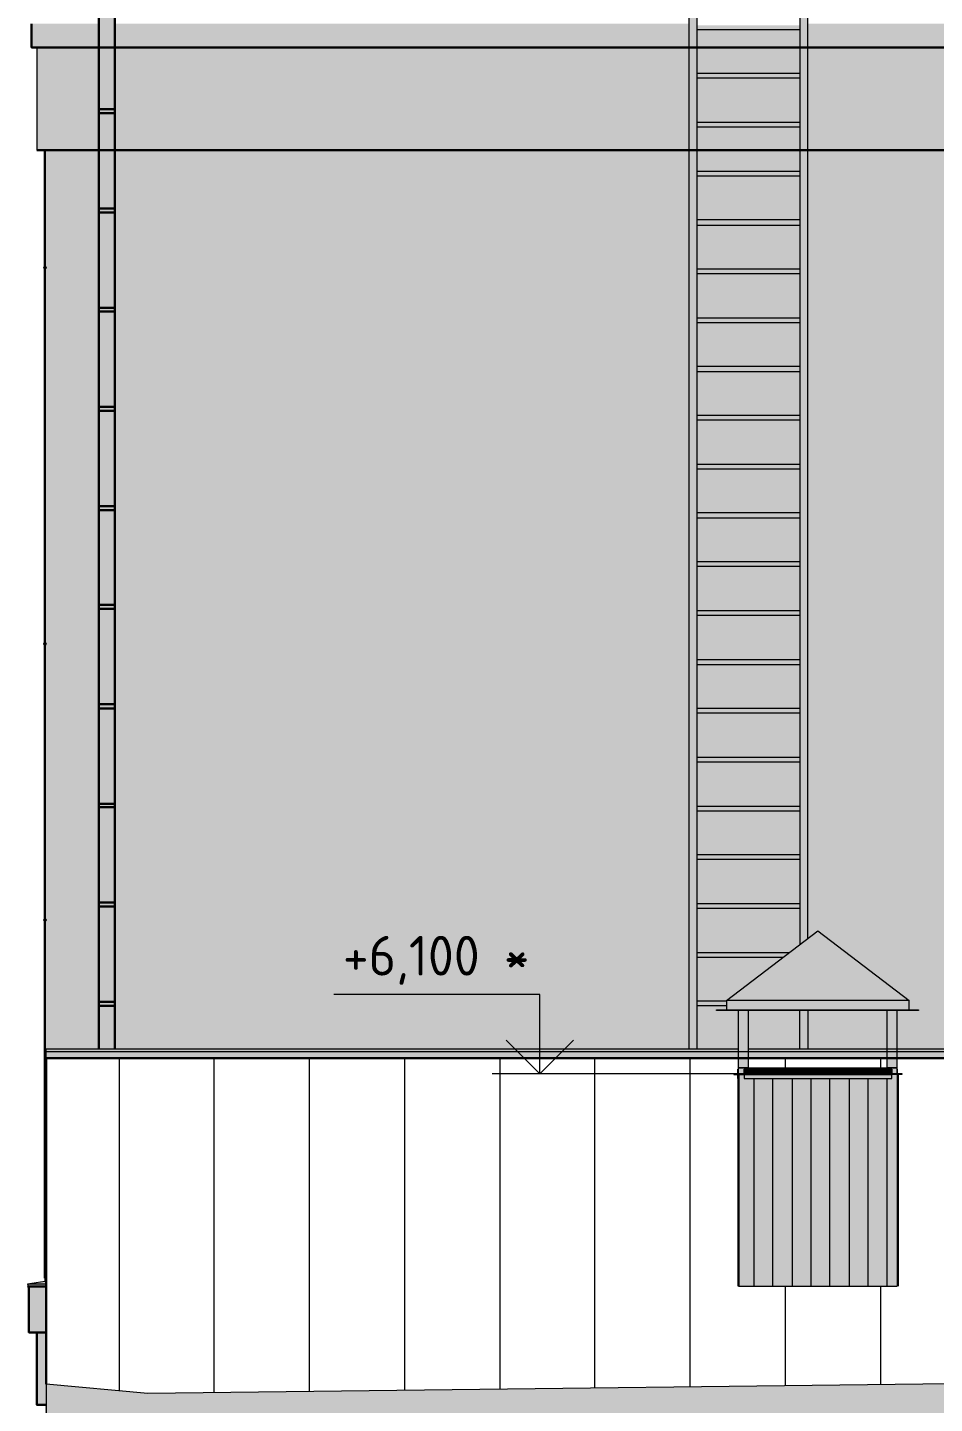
# Model space of a CAD drawing. Header units: millimetres. Extents: x -11345 to 411485, y -9810 to 73012.
# Drawn here: x 352511 to 358229, y 32611 to 41281 of the extents above; entities that cross this region are included whole.
import ezdxf

# ---------------------------------------------------------------- set-up
doc = ezdxf.new("R2010")
doc.units = ezdxf.units.MM
for name, color, linetype in [('PDF _Аннотация', 7, 'Continuous'), ('PDF _Крыша штриховка', 7, 'Continuous'), ('PDF _Линии', 7, 'Continuous'), ('PDF _Оборудование', 7, 'Continuous'), ('PDF _Отметки', 7, 'Continuous'), ('PDF _Стены наружные', 7, 'Continuous'), ('PDF _Текст', 7, 'Continuous')]:
    doc.layers.add(name, color=color, linetype=linetype)
for name, color, linetype, true_color in [('PDF _Антураж', 7, 'Continuous', 0xb7c0ca), ('PDF _Воздуховоды', 7, 'Continuous', 0xb7c1cb), ('PDF _Обобщенные модели', 7, 'Continuous', 0xb5bcbf), ('PDF _Ограждение', 7, 'Continuous', 0x7f7f7f), ('PDF _Стены штриховка поверхности', 7, 'Continuous', 0xcacbcc)]:
    doc.layers.add(name, color=color, linetype=linetype, true_color=true_color)
doc.styles.add('PDF GOST Common', font='GOST_Common.ttf')

msp = doc.modelspace()

# ---------------------------------------------------------------- hatches: boundary and pattern name
at = {"layer": 'PDF _Антураж', "transparency": 33554687}
msp.add_hatch(color=256, dxfattribs=at).paths.add_polyline_path([(376940.63152, 32652.96863), (376948.56847, 32673.60469), (376978.19974, 32749.79938), (377003.59797, 32809.06191), (372156.76906, 32749.79938), (365849.54192, 32673.60469), (365832.60977, 32673.60469), (360934.9844, 32732.86722), (359550.78086, 32749.79938), (358166.57732, 32732.86722), (353268.95195, 32673.60469), (352629.76316, 32732.86722), (352629.76316, 32389.99112), (352633.9962, 32398.4572), (352697.49177, 32389.99112), (353091.16434, 32356.12681), (353103.86346, 32351.89377), (353103.86346, 32339.19466), (353150.42688, 32267.23301), (353163.12599, 32258.76693), (353163.12599, 32254.53389), (353180.05815, 32250.30085), (353184.29118, 32250.30085), (353209.68941, 32246.06781), (353218.15549, 32241.83478), (353260.48587, 32241.83478), (353268.95195, 32246.06781), (353273.18499, 32246.06781), (353294.35018, 32250.30085), (353302.81626, 32250.30085), (353315.51537, 32254.53389), (353319.74841, 32258.76693), (353332.44753, 32267.23301), (353379.01095, 32339.19466), (353379.01095, 32356.12681), (356452.19679, 32389.99112), (356930.53012, 32398.4572), (359038.58322, 32423.85543), (359550.78086, 32428.08846), (359550.78086, 32423.85543), (359555.0139, 32428.08846), (365726.78381, 32351.89377), (365726.78381, 32343.4277), (365773.34723, 32267.23301), (365786.04635, 32258.76693), (365786.04635, 32254.53389), (365802.9785, 32250.30085), (365807.21154, 32250.30085), (365836.84281, 32246.06781), (365841.07584, 32241.83478), (365883.40623, 32241.83478), (365896.10534, 32246.06781), (365921.50357, 32250.30085), (365925.73661, 32250.30085), (365942.66877, 32254.53389), (365942.66877, 32258.76693), (365955.36788, 32267.23301), (366001.9313, 32343.4277), (366001.9313, 32351.89377), (372122.90475, 32428.08846), (375229.9549, 32470.41885), (375433.14074, 32495.81708), (375437.37378, 32478.88492), (375437.37378, 32470.41885), (375445.83986, 32470.41885), (375441.60682, 32478.88492), (375441.60682, 32495.81708), (375547.43278, 32508.51619), (375661.72481, 32525.44835), (375661.72481, 32508.51619), (375649.0257, 32508.51619), (375653.25874, 32495.81708), (375653.25874, 32478.88492), (375792.949, 32495.81708), (375894.54192, 32508.51619), (375907.24104, 32508.51619), (376017.30003, 32525.44835), (376267.0493, 32559.31265), (376457.53602, 32584.71088), (376466.0021, 32559.31265), (376656.48882, 32584.71088), (376927.40328, 32618.57519), (376935.86936, 32631.2743), (377003.59797, 32804.82888)])
at = {"layer": 'PDF _Воздуховоды', "transparency": 33554559}
h = msp.add_hatch(color=256, dxfattribs=at)
h.paths.add_polyline_path([(357027.89, 34684.2979), (357027.89, 34658.89967), (357959.15844, 34658.89967), (357959.15844, 34684.2979)])
h.paths.add_polyline_path([(357993.02275, 34688.53094), (357993.02275, 35086.43655), (358128.47997, 35086.43655), (358128.47997, 35090.66958), (358069.21744, 35090.66958), (358069.21744, 35149.93212), (358060.75136, 35158.3982), (357493.52422, 35590.16811), (356926.29708, 35158.3982), (356917.83101, 35149.93212), (356917.83101, 35090.66958), (356854.33543, 35090.66958), (356854.33543, 35086.43655), (356994.0257, 35086.43655), (356994.0257, 34718.16221), (356989.79266, 34718.16221), (356989.79266, 34688.53094), (356964.39443, 34688.53094), (356964.39443, 34684.2979), (356989.79266, 34684.2979), (356989.79266, 34658.89967), (356994.0257, 34658.89967), (356994.0257, 34684.2979), (357027.89, 34684.2979), (357027.89, 34718.16221), (357959.15844, 34718.16221), (357959.15844, 34684.2979), (358022.65402, 34684.2979), (358022.65402, 34688.53094)])
h.paths.add_polyline_path([(357929.52717, 34726.62829), (357053.28823, 34726.62829), (357053.28823, 35086.43655), (357929.52717, 35086.43655)], flags=0)
for points in [[(356968.62747, 34688.53094), (356968.62747, 34692.76398), (356964.39443, 34692.76398), (356960.16139, 34688.53094), (356964.39443, 34684.2979), (356968.62747, 34684.2979)], [(357032.12304, 34688.53094), (357032.12304, 34692.76398), (357027.89, 34692.76398), (357023.65697, 34688.53094), (357027.89, 34684.2979), (357032.12304, 34684.2979)], [(357032.12304, 34688.53094), (357032.12304, 34692.76398), (357027.89, 34692.76398), (357023.65697, 34688.53094), (357027.89, 34684.2979), (357032.12304, 34684.2979)], [(357963.39148, 34688.53094), (357963.39148, 34692.76398), (357959.15844, 34692.76398), (357954.9254, 34688.53094), (357959.15844, 34684.2979), (357963.39148, 34684.2979)], [(357963.39148, 34688.53094), (357963.39148, 34692.76398), (357959.15844, 34692.76398), (357954.9254, 34688.53094), (357959.15844, 34684.2979), (357963.39148, 34684.2979)], [(357997.25579, 34718.16221), (357997.25579, 34722.39525), (357993.02275, 34722.39525), (357988.78971, 34718.16221), (357993.02275, 34713.92917), (357997.25579, 34713.92917)], [(358026.88705, 34688.53094), (358026.88705, 34692.76398), (358022.65402, 34692.76398), (358018.42098, 34688.53094), (358022.65402, 34684.2979), (358026.88705, 34684.2979)]]:
    msp.add_hatch(color=7, dxfattribs=at).paths.add_polyline_path(points)
at = {"layer": 'PDF _Линии', "transparency": 33554559}
for points in [[(352633.9962, 39768.17696), (352629.76316, 39776.64304), (352621.29708, 39780.87607), (352612.83101, 39776.64304), (352608.59797, 39768.17696), (352612.83101, 39759.71088), (352621.29708, 39755.47784), (352629.76316, 39759.71088)], [(352633.9962, 37397.67548), (352629.76316, 37406.14156), (352621.29708, 37410.3746), (352612.83101, 37406.14156), (352608.59797, 37397.67548), (352612.83101, 37389.20941), (352621.29708, 37384.97637), (352629.76316, 37389.20941)], [(352633.9962, 35657.89672), (352629.76316, 35666.3628), (352621.29708, 35670.59584), (352612.83101, 35666.3628), (352608.59797, 35657.89672), (352612.83101, 35649.43065), (352621.29708, 35645.19761), (352629.76316, 35649.43065)]]:
    msp.add_hatch(color=256, dxfattribs=at).paths.add_polyline_path(points)
at = {"layer": 'PDF _Обобщенные модели', "transparency": 33554559}
h = msp.add_hatch(color=256, dxfattribs=at)
h.paths.add_polyline_path([(353061.53307, 44384.30528), (353053.067, 44373.72268), (353048.83396, 44365.25661), (353031.9018, 44352.55749), (353010.73661, 44348.32445), (353027.66877, 44352.55749), (353031.9018, 44352.55749), (353044.60092, 44365.25661), (353048.83396, 44369.48964), (353053.067, 44373.72268), (353057.30003, 44382.18876)])
h.paths.add_polyline_path([(352943.008, 44407.58699), (352934.54192, 44420.2861), (352938.77496, 44416.05307)], flags=0)
h.paths.add_polyline_path([(352959.94015, 44382.18876), (352955.70711, 44386.4218), (352953.59059, 44390.65484)], flags=0)
h.paths.add_polyline_path([(352968.40623, 44064.71088), (352971.58101, 44067.88566), (352972.63927, 44064.71088), (352981.10534, 44060.47784), (352989.57142, 44056.24481), (352998.0375, 44052.01177), (352980.04708, 44052.01177), (352976.87231, 44056.24481), (352989.57142, 44056.24481), (352976.87231, 44060.47784), (352972.63927, 44064.71088), (352968.40623, 44060.47784)], flags=0)
h.paths.add_polyline_path([(352968.40623, 44056.24481), (352981.10534, 44039.31265), (352976.87231, 44043.54569), (352976.87231, 44030.84658), (352981.10534, 44026.61354), (352972.63927, 44030.84658), (352972.63927, 44035.07961), (352976.87231, 44043.54569), (352972.63927, 44047.77873)], flags=0)
h.paths.add_polyline_path([(353042.4844, 44052.01177), (353040.36788, 44047.77873), (353040.36788, 44052.01177)], flags=0)
h.paths.add_polyline_path([(353040.36788, 44039.31265), (353036.13484, 44035.07961), (353023.43573, 44030.84658), (353031.9018, 44035.07961), (353027.66877, 44035.07961), (353040.36788, 44043.54569)], flags=0)
h.paths.add_polyline_path([(352989.57142, 44022.3805), (352998.0375, 44018.14746), (352993.80446, 44018.14746)], flags=0)
h.paths.add_polyline_path([(353036.13484, 44022.3805), (353031.9018, 44020.96949), (353040.36788, 44026.61354)], flags=0)
h.paths.add_polyline_path([(352989.57142, 44035.07961), (352998.0375, 44030.84658), (352985.33838, 44035.07961)], flags=0)
h.paths.add_polyline_path([(353053.067, 44052.01177), (353048.83396, 44047.77873), (353053.067, 44056.24481)], flags=0)
h.paths.add_polyline_path([(353048.83396, 44068.94392), (353048.83396, 44064.71088), (353036.13484, 44056.24481), (353044.60092, 44056.24481), (353031.9018, 44052.01177), (353027.66877, 44052.01177), (353040.36788, 44060.47784)], flags=0)
h.paths.add_polyline_path([(353091.16434, 44428.75218), (353108.09649, 44462.61649), (353112.32953, 44466.84953), (353116.56257, 44475.3156), (353095.39738, 44475.3156), (353091.16434, 44466.84953), (353091.16434, 44462.61649), (353074.23219, 44420.2861), (353069.99915, 44411.82003), (353048.83396, 44386.4218), (353040.36788, 44382.18876), (353027.66877, 44373.72268), (352989.57142, 44373.72268), (352972.63927, 44382.18876), (352955.70711, 44399.12091), (352943.008, 44416.05307), (352938.77496, 44424.51914), (352921.84281, 44471.08256), (352921.84281, 44475.3156), (352904.91065, 44475.3156), (352904.91065, 44471.08256), (352914.6792, 44453.17356), (352917.60977, 44441.4513), (352917.60977, 44420.2861), (352913.37673, 44407.58699), (352913.37673, 44394.88787), (352926.07584, 44369.48964), (352934.54192, 44352.55749), (352934.54192, 44348.32445), (352959.94015, 44289.06191), (352959.94015, 44195.93507), (352964.17319, 44090.10911), (352968.40623, 44077.41), (352964.17319, 44085.87607), (352959.94015, 44085.87607), (352959.94015, 44068.94392), (352964.17319, 44064.71088), (352964.17319, 44047.77873), (352959.94015, 44052.01177), (352959.94015, 43891.15631), (353010.73661, 43891.15631), (353061.53307, 43891.15631), (353061.53307, 44060.47784), (353057.30003, 44052.01177), (353057.30003, 44056.24481), (353061.53307, 44060.47784), (353061.53307, 44073.17696), (353057.30003, 44060.47784), (353057.30003, 44068.94392), (353061.53307, 44077.41), (353061.53307, 44123.97342), (353057.30003, 44195.93507), (353061.53307, 44195.93507), (353061.53307, 44238.26545), (353057.30003, 44238.26545), (353057.30003, 44289.06191), (353082.69826, 44348.32445), (353086.9313, 44352.55749), (353091.16434, 44365.25661), (353095.39738, 44373.72268), (353108.09649, 44394.88787), (353108.09649, 44399.12091), (353103.86346, 44416.05307), (353103.86346, 44441.4513), (353108.09649, 44454.15041), (353099.63042, 44441.4513)], flags=0)
h.paths.add_polyline_path([(353036.13484, 44035.07961), (353036.13484, 44039.31265), (353031.9018, 44035.07961)])
h.paths.add_polyline_path([(352959.94015, 43886.92327), (352959.94015, 34845.15336), (353061.53307, 34845.15336), (353061.53307, 37643.19171), (353057.30003, 38240.05012), (353061.53307, 38240.05012), (353061.53307, 38265.44835), (353057.30003, 38866.53979), (353061.53307, 38866.53979), (353061.53307, 43891.15631), (353010.73661, 43886.92327), (353010.73661, 43891.15631)])
for points in [[(352964.17319, 40767.17401), (352964.17319, 40771.40705), (352959.94015, 40771.40705), (352955.70711, 40767.17401), (352959.94015, 40762.94097), (352964.17319, 40762.94097)], [(353065.76611, 40767.17401), (353065.76611, 40771.40705), (353061.53307, 40771.40705), (353057.30003, 40767.17401), (353061.53307, 40762.94097), (353065.76611, 40762.94097)], [(352964.17319, 40741.77578), (352964.17319, 40746.00882), (352959.94015, 40746.00882), (352955.70711, 40741.77578), (352959.94015, 40737.54274), (352964.17319, 40737.54274)], [(353065.76611, 40741.77578), (353065.76611, 40746.00882), (353061.53307, 40746.00882), (353057.30003, 40741.77578), (353061.53307, 40737.54274), (353065.76611, 40737.54274)], [(352964.17319, 40140.68433), (352964.17319, 40144.91737), (352959.94015, 40144.91737), (352955.70711, 40140.68433), (352959.94015, 40136.4513), (352964.17319, 40136.4513)], [(353065.76611, 40140.68433), (353065.76611, 40144.91737), (353061.53307, 40144.91737), (353057.30003, 40140.68433), (353061.53307, 40136.4513), (353065.76611, 40136.4513)], [(352964.17319, 40115.2861), (352964.17319, 40119.51914), (352959.94015, 40119.51914), (352955.70711, 40115.2861), (352959.94015, 40111.05307), (352964.17319, 40111.05307)], [(353065.76611, 40115.2861), (353065.76611, 40119.51914), (353061.53307, 40119.51914), (353057.30003, 40115.2861), (353061.53307, 40111.05307), (353065.76611, 40111.05307)], [(352964.17319, 39514.19466), (352964.17319, 39518.4277), (352959.94015, 39518.4277), (352955.70711, 39514.19466), (352959.94015, 39509.96162), (352964.17319, 39509.96162)], [(352964.17319, 39493.02947), (352964.17319, 39497.2625), (352959.94015, 39497.2625), (352955.70711, 39493.02947), (352959.94015, 39488.79643), (352964.17319, 39488.79643)], [(353065.76611, 39514.19466), (353065.76611, 39518.4277), (353061.53307, 39518.4277), (353057.30003, 39514.19466), (353061.53307, 39509.96162), (353065.76611, 39509.96162)], [(353065.76611, 39493.02947), (353065.76611, 39497.2625), (353061.53307, 39497.2625), (353057.30003, 39493.02947), (353061.53307, 39488.79643), (353065.76611, 39488.79643)], [(352964.17319, 38891.93802), (352964.17319, 38896.17106), (352959.94015, 38896.17106), (352955.70711, 38891.93802), (352959.94015, 38887.70498), (352964.17319, 38887.70498)], [(352964.17319, 38866.53979), (352964.17319, 38870.77283), (352959.94015, 38870.77283), (352955.70711, 38866.53979), (352959.94015, 38862.30675), (352964.17319, 38862.30675)], [(353065.76611, 38891.93802), (353065.76611, 38896.17106), (353061.53307, 38896.17106), (353057.30003, 38891.93802), (353061.53307, 38887.70498), (353065.76611, 38887.70498)], [(353065.76611, 38866.53979), (353065.76611, 38870.77283), (353061.53307, 38870.77283), (353057.30003, 38866.53979), (353061.53307, 38862.30675), (353065.76611, 38862.30675)], [(352964.17319, 38265.44835), (352964.17319, 38269.68138), (352959.94015, 38269.68138), (352955.70711, 38265.44835), (352959.94015, 38261.21531), (352964.17319, 38261.21531)], [(352964.17319, 38240.05012), (352964.17319, 38244.28315), (352959.94015, 38244.28315), (352955.70711, 38240.05012), (352959.94015, 38235.81708), (352964.17319, 38235.81708)], [(353065.76611, 38265.44835), (353065.76611, 38269.68138), (353061.53307, 38269.68138), (353057.30003, 38265.44835), (353061.53307, 38261.21531), (353065.76611, 38261.21531)], [(353065.76611, 38240.05012), (353065.76611, 38244.28315), (353061.53307, 38244.28315), (353057.30003, 38240.05012), (353061.53307, 38235.81708), (353065.76611, 38235.81708)], [(352964.17319, 37643.19171), (352964.17319, 37647.42475), (352959.94015, 37647.42475), (352955.70711, 37643.19171), (352959.94015, 37638.95867), (352964.17319, 37638.95867)], [(353065.76611, 37643.19171), (353065.76611, 37647.42475), (353061.53307, 37647.42475), (353057.30003, 37643.19171), (353061.53307, 37638.95867), (353065.76611, 37638.95867)], [(352964.17319, 37617.79348), (352964.17319, 37622.02652), (352959.94015, 37622.02652), (352955.70711, 37617.79348), (352959.94015, 37613.56044), (352964.17319, 37613.56044)], [(353065.76611, 37617.79348), (353065.76611, 37622.02652), (353061.53307, 37622.02652), (353057.30003, 37617.79348), (353061.53307, 37613.56044), (353065.76611, 37613.56044)], [(352964.17319, 37016.70203), (352964.17319, 37020.93507), (352959.94015, 37020.93507), (352955.70711, 37016.70203), (352959.94015, 37012.46899), (352964.17319, 37012.46899)], [(352964.17319, 36991.3038), (352964.17319, 36995.53684), (352959.94015, 36995.53684), (352955.70711, 36991.3038), (352959.94015, 36987.07076), (352964.17319, 36987.07076)], [(353065.76611, 37016.70203), (353065.76611, 37020.93507), (353061.53307, 37020.93507), (353057.30003, 37016.70203), (353061.53307, 37012.46899), (353065.76611, 37012.46899)], [(353065.76611, 36991.3038), (353065.76611, 36995.53684), (353061.53307, 36995.53684), (353057.30003, 36991.3038), (353061.53307, 36987.07076), (353065.76611, 36987.07076)], [(352964.17319, 36390.21236), (352964.17319, 36394.4454), (352959.94015, 36394.4454), (352955.70711, 36390.21236), (352959.94015, 36385.97932), (352964.17319, 36385.97932)], [(352964.17319, 36369.04717), (352964.17319, 36373.2802), (352959.94015, 36373.2802), (352955.70711, 36369.04717), (352959.94015, 36364.81413), (352964.17319, 36364.81413)], [(353065.76611, 36390.21236), (353065.76611, 36394.4454), (353061.53307, 36394.4454), (353057.30003, 36390.21236), (353061.53307, 36385.97932), (353065.76611, 36385.97932)], [(353065.76611, 36369.04717), (353065.76611, 36373.2802), (353061.53307, 36373.2802), (353057.30003, 36369.04717), (353061.53307, 36364.81413), (353065.76611, 36364.81413)], [(352964.17319, 35767.95572), (352964.17319, 35772.18876), (352959.94015, 35772.18876), (352955.70711, 35767.95572), (352959.94015, 35763.72268), (352964.17319, 35763.72268)], [(352964.17319, 35742.55749), (352964.17319, 35746.79053), (352959.94015, 35746.79053), (352955.70711, 35742.55749), (352959.94015, 35738.32445), (352964.17319, 35738.32445)], [(353065.76611, 35767.95572), (353065.76611, 35772.18876), (353061.53307, 35772.18876), (353057.30003, 35767.95572), (353061.53307, 35763.72268), (353065.76611, 35763.72268)], [(353065.76611, 35742.55749), (353065.76611, 35746.79053), (353061.53307, 35746.79053), (353057.30003, 35742.55749), (353061.53307, 35738.32445), (353065.76611, 35738.32445)], [(352964.17319, 35141.46604), (352964.17319, 35145.69908), (352959.94015, 35145.69908), (352955.70711, 35141.46604), (352959.94015, 35137.23301), (352964.17319, 35137.23301)], [(352964.17319, 35116.06781), (352964.17319, 35120.30085), (352959.94015, 35120.30085), (352955.70711, 35116.06781), (352959.94015, 35111.83478), (352964.17319, 35111.83478)], [(353065.76611, 35141.46604), (353065.76611, 35145.69908), (353061.53307, 35145.69908), (353057.30003, 35141.46604), (353061.53307, 35137.23301), (353065.76611, 35137.23301)], [(353065.76611, 35116.06781), (353065.76611, 35120.30085), (353061.53307, 35120.30085), (353057.30003, 35116.06781), (353061.53307, 35111.83478), (353065.76611, 35111.83478)]]:
    msp.add_hatch(color=7, dxfattribs=at).paths.add_polyline_path(points)
at = {"layer": 'PDF _Оборудование', "true_color": 0x7f7f7f, "transparency": 33554559}
h = msp.add_hatch(color=8, dxfattribs=at)
h.paths.add_polyline_path([(357379.23219, 44686.96752), (356731.57732, 44686.96752), (356731.57732, 45698.66368), (356680.78086, 45698.66368), (356680.78086, 34845.15336), (356731.57732, 34845.15336), (356731.57732, 35116.06781), (356917.83101, 35116.06781), (356917.83101, 35145.69908), (356731.57732, 35145.69908), (356731.57732, 35420.84658), (357273.40623, 35420.84658), (357315.73661, 35450.47784), (356731.57732, 35450.47784), (356731.57732, 35729.85838), (357379.23219, 35729.85838), (357379.23219, 35501.2743), (357430.02865, 35539.37165), (357430.02865, 45698.66368), (357379.23219, 45698.66368)])
h.paths.add_polyline_path([(357379.23219, 44657.33625), (357379.23219, 44373.72268), (356731.57732, 44373.72268), (356731.57732, 44657.33625)], flags=0)
h.paths.add_polyline_path([(357379.23219, 44344.09141), (357379.23219, 44064.71088), (356731.57732, 44064.71088), (356731.57732, 44344.09141)], flags=0)
h.paths.add_polyline_path([(357379.23219, 44035.07961), (357379.23219, 43759.93212), (356731.57732, 43759.93212), (356731.57732, 44035.07961)], flags=0)
h.paths.add_polyline_path([(357379.23219, 43730.30085), (357379.23219, 43450.92032), (356731.57732, 43450.92032), (356731.57732, 43730.30085)], flags=0)
h.paths.add_polyline_path([(357379.23219, 43421.28905), (357379.23219, 43141.90852), (356731.57732, 43141.90852), (356731.57732, 43421.28905)], flags=0)
h.paths.add_polyline_path([(357379.23219, 43112.27725), (357379.23219, 42837.12976), (356731.57732, 42837.12976), (356731.57732, 43112.27725)], flags=0)
h.paths.add_polyline_path([(357379.23219, 42807.49849), (357379.23219, 42528.11796), (356731.57732, 42528.11796), (356731.57732, 42807.49849)], flags=0)
h.paths.add_polyline_path([(357379.23219, 42498.48669), (357379.23219, 42219.10616), (356731.57732, 42219.10616), (356731.57732, 42498.48669)], flags=0)
h.paths.add_polyline_path([(357379.23219, 42189.47489), (357379.23219, 41914.3274), (356731.57732, 41914.3274), (356731.57732, 42189.47489)], flags=0)
h.paths.add_polyline_path([(357379.23219, 41884.69613), (357379.23219, 41605.3156), (356731.57732, 41605.3156), (356731.57732, 41884.69613)], flags=0)
h.paths.add_polyline_path([(357379.23219, 41575.68433), (357379.23219, 41296.3038), (356731.57732, 41296.3038), (356731.57732, 41575.68433)], flags=0)
h.paths.add_polyline_path([(357379.23219, 41266.67253), (357379.23219, 40991.52504), (356731.57732, 40991.52504), (356731.57732, 41266.67253)], flags=0)
h.paths.add_polyline_path([(357379.23219, 40961.89377), (357379.23219, 40682.51324), (356731.57732, 40682.51324), (356731.57732, 40961.89377)], flags=0)
h.paths.add_polyline_path([(357379.23219, 40652.88197), (357379.23219, 40373.50144), (356731.57732, 40373.50144), (356731.57732, 40652.88197)], flags=0)
h.paths.add_polyline_path([(357379.23219, 40343.87017), (357379.23219, 40068.72268), (356731.57732, 40068.72268), (356731.57732, 40343.87017)], flags=0)
h.paths.add_polyline_path([(357379.23219, 40034.85838), (357379.23219, 39759.71088), (356731.57732, 39759.71088), (356731.57732, 40034.85838)], flags=0)
h.paths.add_polyline_path([(357379.23219, 39730.07961), (357379.23219, 39450.69908), (356731.57732, 39450.69908), (356731.57732, 39730.07961)], flags=0)
h.paths.add_polyline_path([(357379.23219, 39421.06781), (357379.23219, 39145.92032), (356731.57732, 39145.92032), (356731.57732, 39421.06781)], flags=0)
h.paths.add_polyline_path([(357379.23219, 39112.05602), (357379.23219, 38836.90852), (356731.57732, 38836.90852), (356731.57732, 39112.05602)], flags=0)
h.paths.add_polyline_path([(357379.23219, 38807.27725), (357379.23219, 38527.89672), (356731.57732, 38527.89672), (356731.57732, 38807.27725)], flags=0)
h.paths.add_polyline_path([(357379.23219, 38498.26545), (357379.23219, 38223.11796), (356731.57732, 38223.11796), (356731.57732, 38498.26545)], flags=0)
h.paths.add_polyline_path([(357379.23219, 38189.25366), (357379.23219, 37914.10616), (356731.57732, 37914.10616), (356731.57732, 38189.25366)], flags=0)
h.paths.add_polyline_path([(357379.23219, 37884.47489), (357379.23219, 37605.09436), (356731.57732, 37605.09436), (356731.57732, 37884.47489)], flags=0)
h.paths.add_polyline_path([(357379.23219, 37575.46309), (357379.23219, 37296.08256), (356731.57732, 37296.08256), (356731.57732, 37575.46309)], flags=0)
h.paths.add_polyline_path([(357379.23219, 37266.4513), (357379.23219, 36991.3038), (356731.57732, 36991.3038), (356731.57732, 37266.4513)], flags=0)
h.paths.add_polyline_path([(357379.23219, 36961.67253), (357379.23219, 36682.292), (356731.57732, 36682.292), (356731.57732, 36961.67253)], flags=0)
h.paths.add_polyline_path([(357379.23219, 36652.66073), (357379.23219, 36373.2802), (356731.57732, 36373.2802), (356731.57732, 36652.66073)], flags=0)
h.paths.add_polyline_path([(357379.23219, 36343.64894), (357379.23219, 36068.50144), (356731.57732, 36068.50144), (356731.57732, 36343.64894)], flags=0)
h.paths.add_polyline_path([(357379.23219, 36038.87017), (357379.23219, 35759.48964), (356731.57732, 35759.48964), (356731.57732, 36038.87017)], flags=0)
msp.add_hatch(color=8, dxfattribs=at).paths.add_polyline_path([(357430.02865, 35086.43655), (357379.23219, 35086.43655), (357379.23219, 34845.15336), (357430.02865, 34845.15336)])
at = {"layer": 'PDF _Ограждение', "true_color": 0xb5bcbf, "transparency": 33554559}
for points in [[(356994.0257, 34845.15336), (352629.76316, 34845.15336), (352629.76316, 34785.89082), (356994.0257, 34785.89082)], [(357929.52717, 34845.15336), (357053.28823, 34845.15336), (357053.28823, 34785.89082), (357929.52717, 34785.89082)], [(366145.85461, 34845.15336), (357993.02275, 34845.15336), (357993.02275, 34785.89082), (366145.85461, 34785.89082)]]:
    msp.add_hatch(color=9, dxfattribs=at).paths.add_polyline_path(points)
at = {"layer": 'PDF _Ограждение', "true_color": 0x373f43, "transparency": 33554559}
msp.add_hatch(color=149, dxfattribs=at).paths.add_polyline_path([(352515.47113, 33350.89082), (352511.23809, 33350.89082), (352511.23809, 33346.65779), (352629.76316, 33346.65779), (352629.76316, 33401.68728), (352621.29708, 33401.68728), (352621.29708, 33380.52209), (352511.23809, 33363.58994)])
at = {"layer": 'PDF _Стены наружные', "true_color": 0xb6c1cb, "transparency": 33554687}
msp.add_hatch(color=9, dxfattribs=at).paths.add_polyline_path([(357997.25579, 34684.2979), (357959.15844, 34684.2979), (357959.15844, 34658.89967), (357027.89, 34658.89967), (357027.89, 34684.2979), (356994.0257, 34684.2979), (356994.0257, 33350.89082), (357997.25579, 33350.89082)])
at = {"layer": 'PDF _Стены штриховка поверхности', "true_color": 0xfbfbf4, "transparency": 33554687}
for points in [[(352621.29708, 40508.95867), (352621.29708, 33401.68728), (352629.76316, 33401.68728), (352629.76316, 34845.15336), (352959.94015, 34845.15336), (352959.94015, 41304.76988), (352536.63632, 41304.76988), (352536.63632, 41156.61354), (352570.50062, 41156.61354), (352570.50062, 40508.95867)], [(353061.53307, 41304.76988), (353061.53307, 34845.15336), (356680.78086, 34845.15336), (356680.78086, 41304.76988)], [(362446.17909, 40508.95867), (362446.17909, 35708.69318), (362403.84871, 35708.69318), (362403.84871, 34845.15336), (364748.95195, 34845.15336), (364748.95195, 35708.69318), (364757.41803, 35708.69318), (364757.41803, 40508.95867), (366454.86641, 40508.95867), (366454.86641, 36347.88197), (366497.19679, 36373.2802), (366645.35313, 36487.57224), (366793.50947, 36373.2802), (367216.81331, 36051.56929), (367216.81331, 35988.07371), (367144.85166, 35988.07371), (367144.85166, 35590.16811), (367174.48292, 35590.16811), (367174.48292, 35585.93507), (367106.75431, 35585.93507), (367106.75431, 35556.3038), (367144.85166, 35556.3038), (367144.85166, 34845.15336), (368236.97555, 34845.15336), (368236.97555, 41304.76988), (357430.02865, 41304.76988), (357430.02865, 35539.37165), (357451.19384, 35556.3038), (357489.29118, 35585.93507), (357493.52422, 35590.16811), (357493.52422, 35585.93507), (358069.21744, 35149.93212), (358069.21744, 35090.66958), (358128.47997, 35090.66958), (358128.47997, 35086.43655), (357993.02275, 35086.43655), (357993.02275, 34845.15336), (360706.40033, 34845.15336), (360706.40033, 35708.69318), (360740.26464, 35708.69318), (360740.26464, 40508.95867)], [(356731.57732, 41266.67253), (356731.57732, 40991.52504), (357379.23219, 40991.52504), (357379.23219, 41266.67253)], [(357379.23219, 40961.89377), (356731.57732, 40961.89377), (356731.57732, 40682.51324), (357379.23219, 40682.51324)], [(356731.57732, 40652.88197), (356731.57732, 40373.50144), (357379.23219, 40373.50144), (357379.23219, 40652.88197)], [(357379.23219, 40343.87017), (356731.57732, 40343.87017), (356731.57732, 40068.72268), (357379.23219, 40068.72268)], [(357379.23219, 40034.85838), (356731.57732, 40034.85838), (356731.57732, 39759.71088), (357379.23219, 39759.71088)], [(357379.23219, 39730.07961), (356731.57732, 39730.07961), (356731.57732, 39450.69908), (357379.23219, 39450.69908)], [(357379.23219, 39421.06781), (356731.57732, 39421.06781), (356731.57732, 39145.92032), (357379.23219, 39145.92032)], [(357379.23219, 39112.05602), (356731.57732, 39112.05602), (356731.57732, 38836.90852), (357379.23219, 38836.90852)], [(357379.23219, 38807.27725), (356731.57732, 38807.27725), (356731.57732, 38527.89672), (357379.23219, 38527.89672)], [(357379.23219, 38498.26545), (356731.57732, 38498.26545), (356731.57732, 38223.11796), (357379.23219, 38223.11796)], [(357379.23219, 38189.25366), (356731.57732, 38189.25366), (356731.57732, 37914.10616), (357379.23219, 37914.10616)], [(357379.23219, 37884.47489), (356731.57732, 37884.47489), (356731.57732, 37605.09436), (357379.23219, 37605.09436)], [(357379.23219, 37575.46309), (356731.57732, 37575.46309), (356731.57732, 37296.08256), (357379.23219, 37296.08256)], [(357379.23219, 37266.4513), (356731.57732, 37266.4513), (356731.57732, 36991.3038), (357379.23219, 36991.3038)], [(357379.23219, 36961.67253), (356731.57732, 36961.67253), (356731.57732, 36682.292), (357379.23219, 36682.292)], [(357379.23219, 36652.66073), (356731.57732, 36652.66073), (356731.57732, 36373.2802), (357379.23219, 36373.2802)], [(357379.23219, 36343.64894), (356731.57732, 36343.64894), (356731.57732, 36068.50144), (357379.23219, 36068.50144)], [(357379.23219, 36038.87017), (356731.57732, 36038.87017), (356731.57732, 35759.48964), (357379.23219, 35759.48964)], [(357379.23219, 35729.85838), (356731.57732, 35729.85838), (356731.57732, 35450.47784), (357315.73661, 35450.47784), (357379.23219, 35501.2743)], [(357273.40623, 35420.84658), (356731.57732, 35420.84658), (356731.57732, 35145.69908), (356917.83101, 35145.69908), (356917.83101, 35149.93212)], [(356917.83101, 35116.06781), (356731.57732, 35116.06781), (356731.57732, 34845.15336), (356994.0257, 34845.15336), (356994.0257, 35086.43655), (356854.33543, 35086.43655), (356854.33543, 35090.66958), (356917.83101, 35090.66958)], [(357379.23219, 35086.43655), (357053.28823, 35086.43655), (357053.28823, 34845.15336), (357379.23219, 34845.15336)], [(357929.52717, 35086.43655), (357430.02865, 35086.43655), (357430.02865, 34845.15336), (357929.52717, 34845.15336)], [(352629.76316, 33346.65779), (352519.70416, 33346.65779), (352519.70416, 33058.81118), (352629.76316, 33058.81118)]]:
    msp.add_hatch(color=7, dxfattribs=at).paths.add_polyline_path(points)
at = {"layer": 'PDF _Стены штриховка поверхности', "transparency": 33554687}
msp.add_hatch(color=256, dxfattribs=at).paths.add_polyline_path([(352892.21154, 28609.88787), (353192.75726, 28609.88787), (353192.75726, 32009.01767), (353154.65992, 32093.67843), (352921.84281, 32093.67843), (352921.84281, 31953.98817), (352900.67761, 31953.98817), (352900.67761, 32059.81413), (352871.04635, 32059.81413), (352871.04635, 32093.67843), (352629.76316, 32093.67843), (352629.76316, 33058.81118), (352570.50062, 33058.81118), (352570.50062, 32601.64304), (352621.29708, 32601.64304), (352621.29708, 30345.4336), (352625.53012, 30353.89967), (352625.53012, 30358.13271), (352659.39443, 30362.36575), (352663.62747, 30358.13271), (352684.79266, 30336.96752), (352684.79266, 30332.73448), (352697.49177, 30336.96752), (352794.85166, 30358.13271), (352794.85166, 30362.36575), (352803.31773, 30396.23006), (352841.41508, 30400.46309), (352854.11419, 30336.96752), (352854.11419, 30328.50144), (352879.51242, 30332.73448), (352892.21154, 30336.96752), (352904.91065, 30336.96752), (352909.14369, 29253.3097), (352909.14369, 29249.07666), (352904.91065, 29253.3097), (352904.91065, 29249.07666), (352909.14369, 29236.37755), (352917.60977, 29236.37755), (352917.60977, 29227.91147), (352904.91065, 29223.67843), (352904.91065, 29219.4454), (352892.21154, 29215.21236), (352875.27938, 29210.97932), (352875.27938, 29177.11501), (352731.35608, 29147.48374), (352731.35608, 28588.72268), (352854.11419, 28592.95572), (352892.21154, 28592.95572)])

# ---------------------------------------------------------------- linework, layer by layer
at = {"layer": 'PDF _Аннотация', "lineweight": 20}
for points in [[(355529.39443, 34900.18286), (355741.04635, 34688.53094), (355741.04635, 35188.02947), (354441.50357, 35188.02947)], [(355741.04635, 34688.53094), (355952.69826, 34900.18286)], [(356041.59207, 34688.53094), (355440.50062, 34688.53094)]]:
    msp.add_lwpolyline(points, dxfattribs=at)
at = {"layer": 'PDF _Антураж', "color": 7, "lineweight": 18}
msp.add_lwpolyline([(377003.59797, 32809.06191), (377003.59797, 32804.82888), (376927.40328, 32618.57519), (377003.59797, 32809.06191), (365862.24104, 32673.60469), (359550.78086, 32749.79938), (353268.95195, 32673.60469), (352629.76316, 32732.86722), (352629.76316, 32389.99112), (353099.63042, 32347.66073), (353099.63042, 32343.4277), (353103.86346, 32347.66073), (353103.86346, 32343.4277)], dxfattribs=at)
at = {"layer": 'PDF _Воздуховоды', "color": 7, "lineweight": 18}
for points in [[(356917.83101, 35149.93212), (357493.52422, 35590.16811), (358069.21744, 35149.93212)], [(358128.47997, 35086.43655), (356854.33543, 35086.43655), (356854.33543, 35090.66958), (358128.47997, 35090.66958)], [(357027.89, 34684.2979), (357959.15844, 34684.2979), (357959.15844, 34688.53094), (357027.89, 34688.53094)]]:
    msp.add_lwpolyline(points, close=True, dxfattribs=at)
for points in [[(358069.21744, 35090.66958), (358069.21744, 35149.93212), (356917.83101, 35149.93212), (356917.83101, 35090.66958)], [(357053.28823, 35086.43655), (357053.28823, 34726.62829), (356994.0257, 34726.62829), (356994.0257, 35086.43655)], [(356994.0257, 34688.53094), (356994.0257, 34726.62829), (357993.02275, 34726.62829), (357993.02275, 35086.43655)], [(357993.02275, 34718.16221), (357993.02275, 34688.53094), (357993.02275, 34726.62829), (357929.52717, 34726.62829), (357929.52717, 35086.43655)], [(357027.89, 34688.53094), (356964.39443, 34688.53094), (357027.89, 34688.53094), (357027.89, 34718.16221), (357959.15844, 34718.16221), (357959.15844, 34688.53094), (358022.65402, 34688.53094), (357959.15844, 34688.53094)], [(357027.89, 34684.2979), (357027.89, 34688.53094), (356964.39443, 34688.53094), (356964.39443, 34684.2979), (357027.89, 34684.2979), (357027.89, 34658.89967), (357959.15844, 34658.89967), (357959.15844, 34684.2979), (357959.15844, 34688.53094), (358022.65402, 34688.53094), (358022.65402, 34684.2979), (357959.15844, 34684.2979)], [(356989.79266, 34688.53094), (356989.79266, 34718.16221), (356994.0257, 34718.16221)], [(356994.0257, 34684.2979), (356994.0257, 34658.89967), (356989.79266, 34658.89967), (356989.79266, 34684.2979)], [(357027.89, 34688.53094), (357959.15844, 34688.53094), (357027.89, 34688.53094)]]:
    msp.add_lwpolyline(points, dxfattribs=at)
at = {"layer": 'PDF _Воздуховоды', "lineweight": 0, "const_width": 931.26844}
msp.add_lwpolyline([(357493.52422, 34718.16221), (357493.52422, 34688.53094), (357493.52422, 34684.2979)], dxfattribs=at)
at = {"layer": 'PDF _Крыша штриховка', "lineweight": 9}
for points in [[(353091.16434, 32690.53684), (353091.16434, 34785.89082)], [(353688.02275, 32677.83773), (353688.02275, 34785.89082)], [(354289.11419, 32686.3038), (354289.11419, 34785.89082)], [(354890.20564, 32694.76988), (354890.20564, 34785.89082)], [(355491.29708, 32699.00292), (355491.29708, 34785.89082)], [(356088.15549, 32707.46899), (356088.15549, 34785.89082)], [(356689.24694, 32715.93507), (356689.24694, 34785.89082)], [(357290.33838, 34726.62829), (357290.33838, 34785.89082)], [(357891.42983, 34726.62829), (357891.42983, 34785.89082)], [(357290.33838, 32724.40115), (357290.33838, 33350.89082)], [(357891.42983, 32728.63419), (357891.42983, 33350.89082)]]:
    msp.add_lwpolyline(points, dxfattribs=at)
at = {"layer": 'PDF _Линии', "lineweight": 30}
for points in [[(352959.94015, 43878.4572), (352959.94015, 34845.15336)], [(353061.53307, 34845.15336), (353061.53307, 43878.4572)], [(352621.29708, 39768.17696), (352621.29708, 40508.95867), (352621.29708, 33401.68728)], [(352621.29708, 35657.89672), (352621.29708, 37397.67548)], [(352629.76316, 34785.89082), (352629.76316, 32732.86722)], [(356994.0257, 33350.89082), (356994.0257, 34684.2979)], [(357997.25579, 33350.89082), (357997.25579, 34684.2979)], [(352519.70416, 33346.65779), (352519.70416, 33058.81118), (352629.76316, 33058.81118)], [(352629.76316, 32601.64304), (352570.50062, 32601.64304), (352570.50062, 33058.81118)]]:
    msp.add_lwpolyline(points, dxfattribs=at)
at = {"layer": 'PDF _Линии', "lineweight": 30, "ltscale": 108.073283}
for points in [[(352536.63632, 41304.76988), (352536.63632, 41156.61354), (375268.05225, 41156.61354)], [(352570.50062, 40508.95867), (375268.05225, 40508.95867)]]:
    msp.add_lwpolyline(points, dxfattribs=at)
at = {"layer": 'PDF _Линии', "lineweight": 30}
for points in [[(353061.53307, 40741.77578), (353061.53307, 40767.17401), (353010.73661, 40767.17401), (352959.94015, 40767.17401), (352959.94015, 40741.77578), (353010.73661, 40741.77578)], [(353061.53307, 40115.2861), (353061.53307, 40140.68433), (353010.73661, 40140.68433), (352959.94015, 40140.68433), (352959.94015, 40115.2861), (353010.73661, 40115.2861)], [(353061.53307, 39493.02947), (353061.53307, 39514.19466), (353010.73661, 39514.19466), (352959.94015, 39514.19466), (352959.94015, 39493.02947), (353010.73661, 39493.02947)], [(353061.53307, 38866.53979), (353061.53307, 38891.93802), (353010.73661, 38891.93802), (352959.94015, 38891.93802), (352959.94015, 38866.53979), (353010.73661, 38866.53979)], [(353061.53307, 38240.05012), (353061.53307, 38265.44835), (353010.73661, 38265.44835), (352959.94015, 38265.44835), (352959.94015, 38240.05012), (353010.73661, 38240.05012)], [(353061.53307, 37617.79348), (353061.53307, 37643.19171), (353010.73661, 37643.19171), (352959.94015, 37643.19171), (352959.94015, 37617.79348), (353010.73661, 37617.79348)], [(353061.53307, 36991.3038), (353061.53307, 37016.70203), (353010.73661, 37016.70203), (352959.94015, 37016.70203), (352959.94015, 36991.3038), (353010.73661, 36991.3038)], [(353061.53307, 36369.04717), (353061.53307, 36390.21236), (353010.73661, 36390.21236), (352959.94015, 36390.21236), (352959.94015, 36369.04717), (353010.73661, 36369.04717)], [(353061.53307, 35742.55749), (353061.53307, 35767.95572), (353010.73661, 35767.95572), (352959.94015, 35767.95572), (352959.94015, 35742.55749), (353010.73661, 35742.55749)], [(353061.53307, 35116.06781), (353061.53307, 35141.46604), (353010.73661, 35141.46604), (352959.94015, 35141.46604), (352959.94015, 35116.06781), (353010.73661, 35116.06781)]]:
    msp.add_lwpolyline(points, close=True, dxfattribs=at)
at = {"layer": 'PDF _Линии', "lineweight": 9}
for points in [[(357091.38558, 33350.89082), (357091.38558, 34658.89967)], [(357209.91065, 33350.89082), (357209.91065, 34658.89967)], [(357332.66877, 33350.89082), (357332.66877, 34658.89967)], [(357451.19384, 33350.89082), (357451.19384, 34658.89967)], [(357569.71891, 33350.89082), (357569.71891, 34658.89967)], [(357692.47702, 33350.89082), (357692.47702, 34658.89967)], [(357811.0021, 33350.89082), (357811.0021, 34658.89967)], [(357929.52717, 33350.89082), (357929.52717, 34658.89967)], [(356994.0257, 33350.89082), (357993.02275, 33350.89082)]]:
    msp.add_lwpolyline(points, dxfattribs=at)
at = {"layer": 'PDF _Оборудование', "lineweight": 18}
for points in [[(356731.57732, 34845.15336), (356731.57732, 45474.31265), (356731.57732, 45698.66368), (356680.78086, 45698.66368), (356680.78086, 45474.31265), (356680.78086, 34845.15336)], [(357430.02865, 35539.37165), (357430.02865, 45474.31265), (357430.02865, 45698.66368), (357379.23219, 45698.66368), (357379.23219, 45474.31265), (357379.23219, 35501.2743)], [(357379.23219, 41266.67253), (356731.57732, 41266.67253)], [(357379.23219, 40991.52504), (356731.57732, 40991.52504)], [(357379.23219, 40961.89377), (356731.57732, 40961.89377)], [(357379.23219, 40682.51324), (356731.57732, 40682.51324)], [(357379.23219, 40652.88197), (356731.57732, 40652.88197)], [(357379.23219, 40373.50144), (356731.57732, 40373.50144)], [(357379.23219, 40343.87017), (356731.57732, 40343.87017)], [(357379.23219, 40068.72268), (356731.57732, 40068.72268)], [(357379.23219, 40034.85838), (356731.57732, 40034.85838)], [(357379.23219, 39759.71088), (356731.57732, 39759.71088)], [(357379.23219, 39730.07961), (356731.57732, 39730.07961)], [(357379.23219, 39450.69908), (356731.57732, 39450.69908)], [(357379.23219, 39421.06781), (356731.57732, 39421.06781)], [(357379.23219, 39145.92032), (356731.57732, 39145.92032)], [(357379.23219, 39112.05602), (356731.57732, 39112.05602)], [(357379.23219, 38836.90852), (356731.57732, 38836.90852)], [(357379.23219, 38807.27725), (356731.57732, 38807.27725)], [(357379.23219, 38527.89672), (356731.57732, 38527.89672)], [(357379.23219, 38498.26545), (356731.57732, 38498.26545)], [(357379.23219, 38223.11796), (356731.57732, 38223.11796)], [(357379.23219, 38189.25366), (356731.57732, 38189.25366)], [(357379.23219, 37914.10616), (356731.57732, 37914.10616)], [(357379.23219, 37884.47489), (356731.57732, 37884.47489)], [(357379.23219, 37605.09436), (356731.57732, 37605.09436)], [(357379.23219, 37575.46309), (356731.57732, 37575.46309)], [(357379.23219, 37296.08256), (356731.57732, 37296.08256)], [(357379.23219, 37266.4513), (356731.57732, 37266.4513)], [(357379.23219, 36991.3038), (356731.57732, 36991.3038)], [(357379.23219, 36961.67253), (356731.57732, 36961.67253)], [(357379.23219, 36682.292), (356731.57732, 36682.292)], [(357379.23219, 36652.66073), (356731.57732, 36652.66073)], [(357379.23219, 36373.2802), (356731.57732, 36373.2802)], [(357379.23219, 36343.64894), (356731.57732, 36343.64894)], [(357379.23219, 36068.50144), (356731.57732, 36068.50144)], [(357379.23219, 36038.87017), (356731.57732, 36038.87017)], [(357379.23219, 35759.48964), (356731.57732, 35759.48964)], [(357379.23219, 35729.85838), (356731.57732, 35729.85838)], [(357315.73661, 35450.47784), (356731.57732, 35450.47784)], [(357273.40623, 35420.84658), (356731.57732, 35420.84658)], [(356917.83101, 35145.69908), (356731.57732, 35145.69908)], [(356917.83101, 35116.06781), (356731.57732, 35116.06781)], [(357379.23219, 34845.15336), (357379.23219, 35086.43655)], [(357430.02865, 35086.43655), (357430.02865, 34845.15336)]]:
    msp.add_lwpolyline(points, dxfattribs=at)
at = {"layer": 'PDF _Ограждение', "color": 7, "lineweight": 9}
for points in [[(352629.76316, 34785.89082), (352629.76316, 34790.12386), (352629.76316, 34828.22121), (352629.76316, 34845.15336), (356994.0257, 34845.15336)], [(352629.76316, 33401.68728), (352621.29708, 33401.68728), (352621.29708, 33380.52209), (352511.23809, 33363.58994), (352515.47113, 33350.89082), (352511.23809, 33346.65779), (352629.76316, 33346.65779), (352511.23809, 33346.65779)], [(352629.76316, 33363.58994), (352511.23809, 33363.58994)], [(352629.76316, 33350.89082), (352515.47113, 33350.89082)], [(352629.76316, 33380.52209), (352621.29708, 33380.52209)]]:
    msp.add_lwpolyline(points, dxfattribs=at)
at = {"layer": 'PDF _Ограждение', "color": 7, "lineweight": 9, "ltscale": 81.531196}
for points in [[(352629.76316, 34828.22121), (378400.50062, 34828.22121)], [(352629.76316, 34790.12386), (378400.50062, 34790.12386)], [(352629.76316, 34785.89082), (378400.50062, 34785.89082)], [(357053.28823, 34845.15336), (378400.50062, 34845.15336)]]:
    msp.add_lwpolyline(points, dxfattribs=at)
at = {"layer": 'PDF _Отметки', "lineweight": 20}
msp.add_lwpolyline([(356994.0257, 34688.53094), (355741.04635, 34688.53094)], dxfattribs=at)
at = {"layer": 'PDF _Стены наружные', "lineweight": 18}
msp.add_lwpolyline([(352570.50062, 41156.61354), (352570.50062, 40508.95867)], dxfattribs=at)

# ---------------------------------------------------------------- texts
at = {"layer": 'PDF _Текст', "insert": (354499.34505, 35403.34384), "char_height": 250.011173, "attachment_point": 4, "style": 'PDF GOST Common'}
msp.add_mtext('+6,100 *', dxfattribs=at)

doc.saveas('drawing.dxf')
